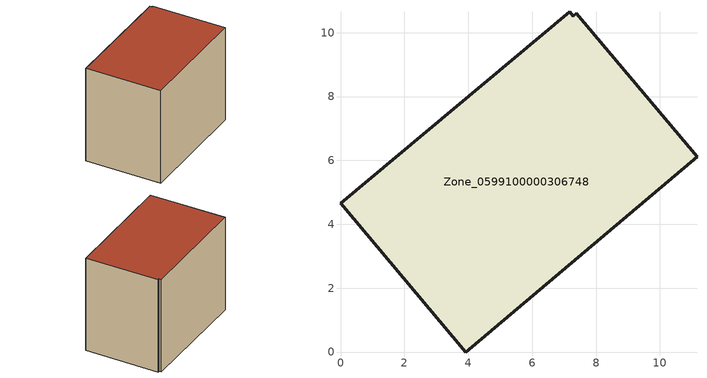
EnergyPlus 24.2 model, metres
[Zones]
Zone_0599100000306748
 floor ground (C_G): 7.38,10.6 11.16,6.11 3.92,0 0,4.66 7.17,10.65 7.29,10.51 z0
 wall outside (C_F): 3.92,0 11.16,6.11 7.38,10.6 7.29,10.51 7.17,10.65 0,4.66 3.92,0 z0:7.76
 roof outside (C_R): 11.16,6.11 7.38,10.6 7.29,10.51 7.17,10.65 0,4.66 3.92,0 z7.76
[BUILDING]
Pand.0599100000306748: North Axis=0; Terrain=City; Loads Convergence Tolerance Value=0.04; Temperature Convergence Tolerance Value=0.4; Solar Distribution=FullExterior; Maximum Number of Warmup Days=25; Minimum Number of Warmup Days=1
[Site:Location]
Rotterdam.The.Hague.AP_ZH_NLD Design_Conditions: Latitude=51.96; Longitude=4.45; Time Zone=1; Elevation=-4.5
[SITE:GROUNDTEMPERATURE:BUILDINGSURFACE]
18, 18, 18, 18, 18, 18, 18, 18, 18, 18, 18, 18
[MATERIAL] Thermal Absorptance=0.9; Solar Absorptance=0.7; Visible Absorptance=0.7
Name | Roughness | Thickness | Conductivity | Density | Specific Heat
G.TC.1975-1991 | MediumSmooth | 0.15 | 0.288461 | 540 | 1210
F.TC.1975-1991 | Rough | 0.3 | 0.230769 | 1920 | 840
R.TC.1975-1991 | MediumRough | 0.2 | 0.153846 | 1500 | 1000
[CONSTRUCTION]
C_G: G.TC.1975-1991
C_F: F.TC.1975-1991
C_R: R.TC.1975-1991
[ZONE]
Zone_0599100000306748: Type=1; Multiplier=1; Ceiling Height=Autocalculate; Volume=Autocalculate; Floor Area=autocalculate; Part of Total Floor Area=Yes
[ZONEINFILTRATION:DESIGNFLOWRATE]
Infil_Zone_0599100000306748: Zone or ZoneList or Space or SpaceList=Zone_0599100000306748; Schedule=AlwaysOn; Design Flow Rate Calculation Method=Flow/Area; Flow Rate per Floor Area=0.003; Constant Term Coefficient=1; Temperature Term Coefficient=0; Velocity Term Coefficient=0; Velocity Squared Term Coefficient=0
[HVACTEMPLATE:ZONE:IDEALLOADSAIRSYSTEM]
Zone_0599100000306748: Maximum Heating Supply Air Temperature=50; Minimum Cooling Supply Air Temperature=13; Maximum Heating Supply Air Humidity Ratio=0.0156; Minimum Cooling Supply Air Humidity Ratio=0.0077; Heating Limit=NoLimit; Cooling Limit=NoLimit; Dehumidification Control Type=ConstantSensibleHeatRatio; Cooling Sensible Heat Ratio=0.7; Dehumidification Setpoint=60; Humidification Control Type=None; Humidification Setpoint=30; Outdoor Air Method=None; Outdoor Air Flow Rate per Person=0.00944; Outdoor Air Flow Rate per Zone Floor Area=0; Outdoor Air Flow Rate per Zone=0; Demand Controlled Ventilation Type=None; Outdoor Air Economizer Type=NoEconomizer; Heat Recovery Type=None; Sensible Heat Recovery Effectiveness=0.7; Latent Heat Recovery Effectiveness=0.65
[ZONECONTROL:THERMOSTAT]
ThermostatControl_Zone_0599100000306748: Zone or ZoneList=Zone_0599100000306748; Control Type Schedule=DualSetpointControlType; Control 1=Thermostat_Zone_0599100000306748; Temperature Difference Between Cutout And Setpoint=0
[THERMOSTATSETPOINT:DUALSETPOINT]
Thermostat_Zone_0599100000306748: Heating Setpoint Temperature Schedule=HeatingSetpoint_Zone_0599100000306748; Cooling Setpoint Temperature Schedule=CoolingSetpoint_Zone_0599100000306748
[SCHEDULE:COMPACT]
HeatingSetpoint_Zone_0599100000306748: Through: 12/31, For: AllDays, Until: 24:00, 21
CoolingSetpoint_Zone_0599100000306748: Through: 12/31, For: AllDays, Until: 24:00, 24
DualSetpointControlType: Through: 12/31, For: AllDays, Until: 24:00, 4
AlwaysOn: Through: 12/31, For: AllDays, Until: 24:00, 1
